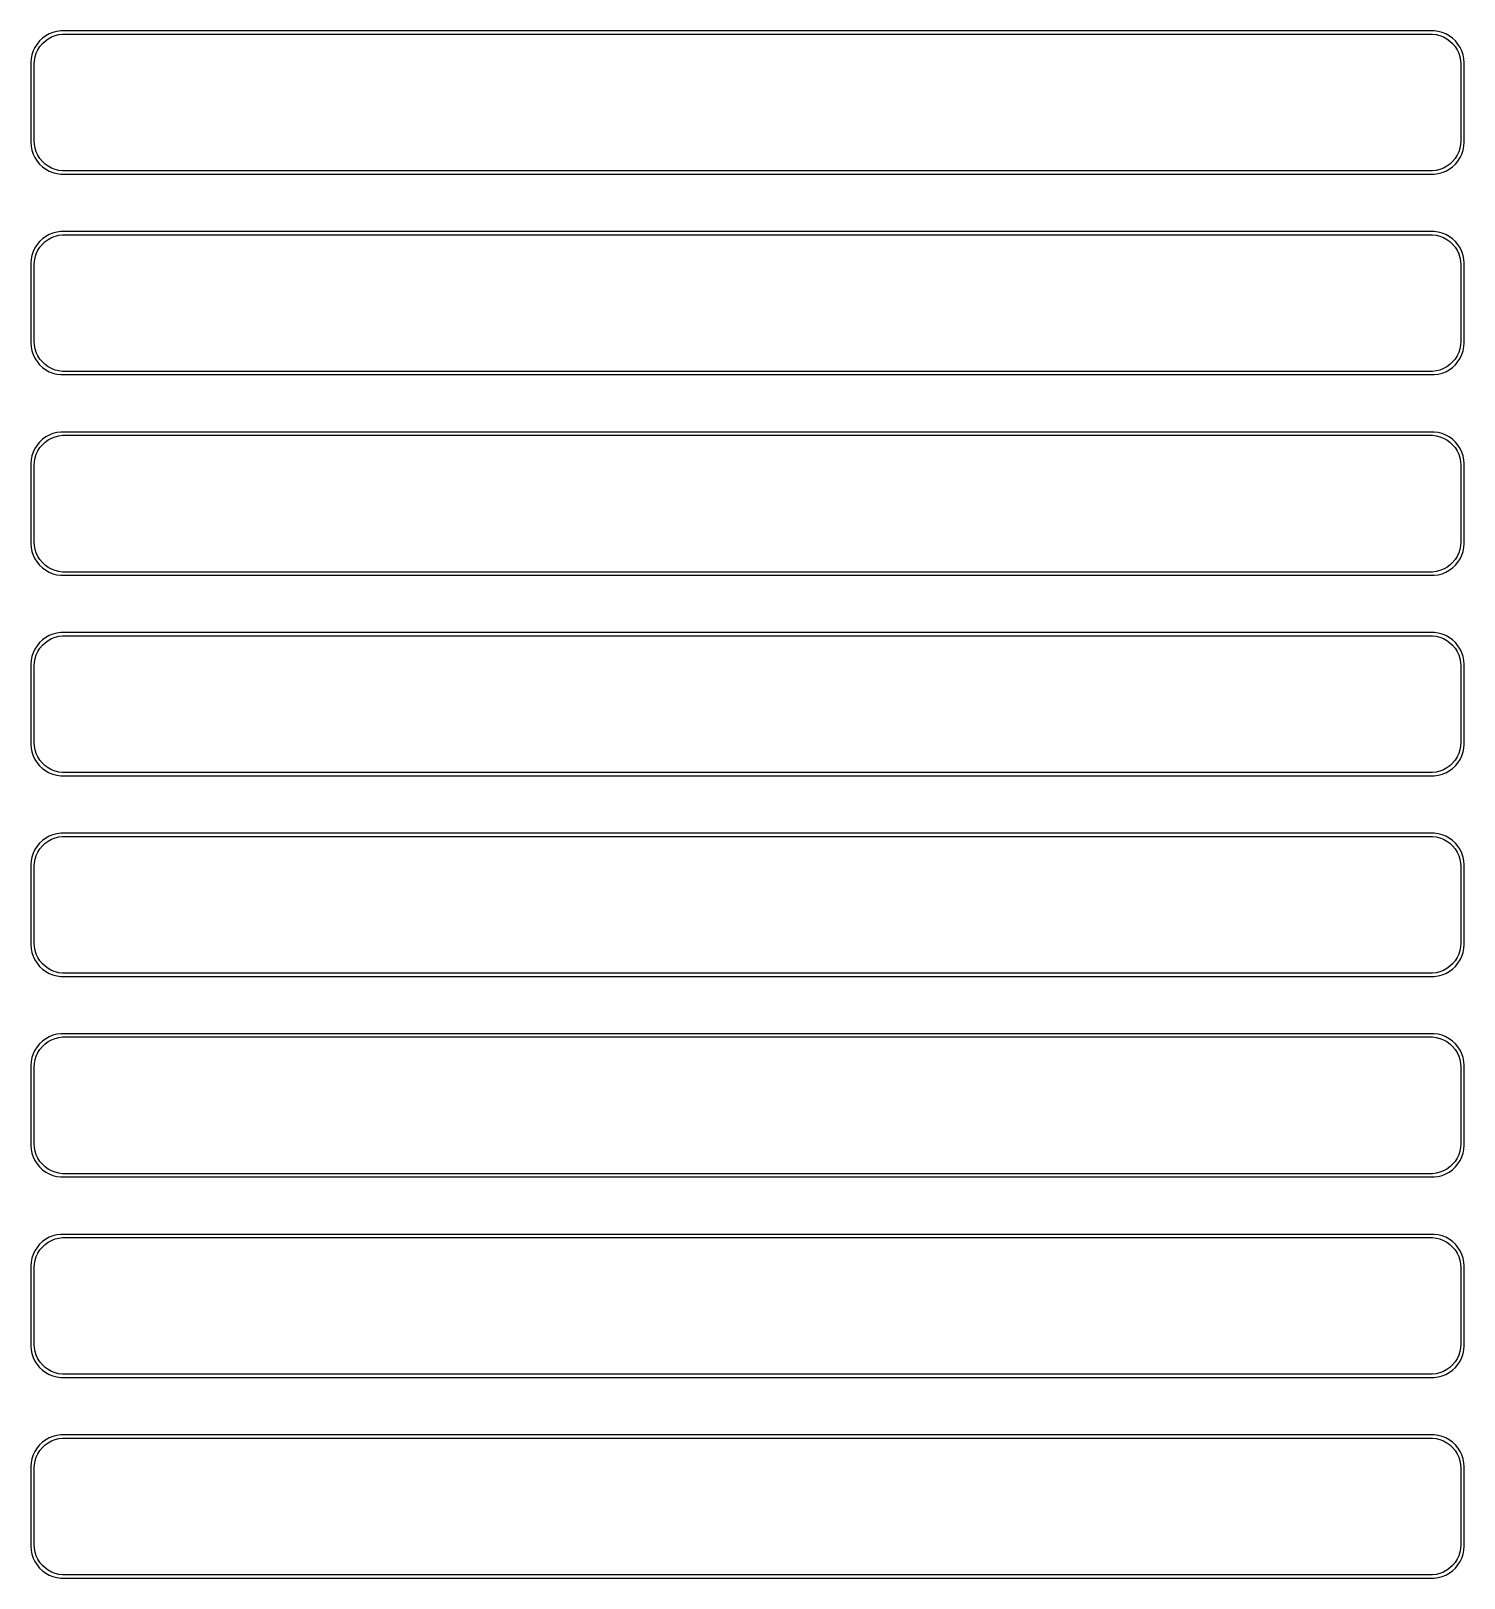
# Model space of a CAD drawing. Header units: metres. Extents: x -112 to 112, y 461 to 925.
# Drawn here: x -112.5 to 112.5, y 681.8 to 924.7 of the extents above; entities that cross this region are included whole.
import ezdxf

# ---------------------------------------------------------------- set-up
doc = ezdxf.new("R2010")
doc.units = ezdxf.units.M

msp = doc.modelspace()

# ---------------------------------------------------------------- linework, layer by layer
for p, q in [((-110.687, 923.603), (-111.145, 923.173)), ((-110.179, 923.972), (-110.687, 923.603)), ((-110.278, 923.16), (-109.795, 923.511)), ((-109.629, 924.274), (-110.179, 923.972)), ((-109.795, 923.511), (-109.272, 923.798)), ((-109.045, 924.505), (-109.629, 924.274)), ((-109.272, 923.798), (-108.718, 924.018)), ((-108.437, 924.661), (-109.045, 924.505)), ((-108.718, 924.018), (-108.14, 924.166)), ((-107.814, 924.74), (-108.437, 924.661)), ((-108.14, 924.166), (-107.548, 924.241)), ((107.814, 924.74), (-107.814, 924.74)), ((-107.548, 924.241), (107.548, 924.241)), ((107.548, 924.241), (108.14, 924.166)), ((108.437, 924.661), (107.814, 924.74)), ((108.14, 924.166), (108.718, 924.018)), ((109.045, 924.505), (108.437, 924.661)), ((108.718, 924.018), (109.272, 923.798)), ((109.629, 924.274), (109.045, 924.505)), ((109.272, 923.798), (109.795, 923.511)), ((110.179, 923.972), (109.629, 924.274)), ((109.795, 923.511), (110.278, 923.16)), ((110.687, 923.603), (110.179, 923.972)), ((111.145, 923.173), (110.687, 923.603)), ((-112.343, 920.993), (-112.461, 920.377)), ((-112.149, 921.591), (-112.343, 920.993)), ((-111.882, 922.159), (-112.149, 921.591)), ((-111.545, 922.689), (-111.882, 922.159)), ((-111.851, 920.681), (-111.666, 921.249)), ((-111.666, 921.249), (-111.412, 921.788)), ((-111.145, 923.173), (-111.545, 922.689)), ((-111.412, 921.788), (-111.093, 922.292)), ((-111.093, 922.292), (-110.713, 922.752)), ((-110.713, 922.752), (-110.278, 923.16)), ((110.278, 923.16), (110.713, 922.752)), ((110.713, 922.752), (111.093, 922.292)), ((111.093, 922.292), (111.412, 921.788)), ((111.545, 922.689), (111.145, 923.173)), ((111.412, 921.788), (111.666, 921.249)), ((111.882, 922.159), (111.545, 922.689)), ((111.666, 921.249), (111.851, 920.681)), ((112.149, 921.591), (111.882, 922.159)), ((112.343, 920.993), (112.149, 921.591)), ((112.461, 920.377), (112.343, 920.993)), ((-112.461, 920.377), (-112.5, 919.75)), ((-112.5, 919.75), (-112.5, 907.25)), ((-112, 919.5), (-111.963, 920.095)), ((-112, 907.5), (-112, 919.5)), ((-111.963, 920.095), (-111.851, 920.681)), ((111.851, 920.681), (111.963, 920.095)), ((111.963, 920.095), (112, 919.5)), ((112, 919.5), (112, 907.5)), ((112.5, 919.75), (112.461, 920.377)), ((112.5, 907.25), (112.5, 919.75)), ((-112.5, 907.25), (-112.461, 906.623)), ((-112.461, 906.623), (-112.343, 906.007)), ((-111.963, 906.905), (-112, 907.5)), ((-111.851, 906.319), (-111.963, 906.905)), ((-111.666, 905.751), (-111.851, 906.319)), ((111.851, 906.319), (111.666, 905.751)), ((111.963, 906.905), (111.851, 906.319)), ((112, 907.5), (111.963, 906.905)), ((112.343, 906.007), (112.461, 906.623)), ((112.461, 906.623), (112.5, 907.25)), ((-112.343, 906.007), (-112.149, 905.409)), ((-112.149, 905.409), (-111.882, 904.841)), ((-111.882, 904.841), (-111.545, 904.311)), ((-111.412, 905.212), (-111.666, 905.751)), ((-111.545, 904.311), (-111.145, 903.827)), ((-111.093, 904.708), (-111.412, 905.212)), ((-110.713, 904.248), (-111.093, 904.708)), ((-110.278, 903.84), (-110.713, 904.248)), ((110.713, 904.248), (110.278, 903.84)), ((111.093, 904.708), (110.713, 904.248)), ((111.412, 905.212), (111.093, 904.708)), ((111.145, 903.827), (111.545, 904.311)), ((111.666, 905.751), (111.412, 905.212)), ((111.545, 904.311), (111.882, 904.841)), ((111.882, 904.841), (112.149, 905.409)), ((112.149, 905.409), (112.343, 906.007)), ((-111.145, 903.827), (-110.687, 903.397)), ((-110.687, 903.397), (-110.179, 903.028)), ((-109.795, 903.489), (-110.278, 903.84)), ((-110.179, 903.028), (-109.629, 902.726)), ((-109.272, 903.202), (-109.795, 903.489)), ((-109.629, 902.726), (-109.045, 902.495)), ((-108.718, 902.982), (-109.272, 903.202)), ((-109.045, 902.495), (-108.437, 902.339)), ((-108.14, 902.834), (-108.718, 902.982)), ((-108.437, 902.339), (-107.814, 902.26)), ((-107.548, 902.759), (-108.14, 902.834)), ((-107.814, 902.26), (107.814, 902.26)), ((107.548, 902.759), (-107.548, 902.759)), ((108.14, 902.834), (107.548, 902.759)), ((107.814, 902.26), (108.437, 902.339)), ((108.718, 902.982), (108.14, 902.834)), ((108.437, 902.339), (109.045, 902.495)), ((109.272, 903.202), (108.718, 902.982)), ((109.045, 902.495), (109.629, 902.726)), ((109.795, 903.489), (109.272, 903.202)), ((109.629, 902.726), (110.179, 903.028)), ((110.278, 903.84), (109.795, 903.489)), ((110.179, 903.028), (110.687, 903.397)), ((110.687, 903.397), (111.145, 903.827)), ((-110.687, 892.103), (-111.145, 891.673)), ((-110.179, 892.472), (-110.687, 892.103)), ((-110.278, 891.66), (-109.795, 892.011)), ((-109.629, 892.774), (-110.179, 892.472)), ((-109.795, 892.011), (-109.272, 892.298)), ((-109.045, 893.005), (-109.629, 892.774)), ((-109.272, 892.298), (-108.718, 892.518)), ((-108.437, 893.161), (-109.045, 893.005)), ((-108.718, 892.518), (-108.14, 892.666)), ((-107.814, 893.24), (-108.437, 893.161)), ((-108.14, 892.666), (-107.548, 892.741)), ((107.814, 893.24), (-107.814, 893.24)), ((-107.548, 892.741), (107.548, 892.741)), ((107.548, 892.741), (108.14, 892.666)), ((108.437, 893.161), (107.814, 893.24)), ((108.14, 892.666), (108.718, 892.518)), ((109.045, 893.005), (108.437, 893.161)), ((108.718, 892.518), (109.272, 892.298)), ((109.629, 892.774), (109.045, 893.005)), ((109.272, 892.298), (109.795, 892.011)), ((110.179, 892.472), (109.629, 892.774)), ((109.795, 892.011), (110.278, 891.66)), ((110.687, 892.103), (110.179, 892.472)), ((111.145, 891.673), (110.687, 892.103)), ((-112.343, 889.493), (-112.461, 888.877)), ((-112.149, 890.091), (-112.343, 889.493)), ((-111.882, 890.659), (-112.149, 890.091)), ((-111.545, 891.189), (-111.882, 890.659)), ((-111.851, 889.181), (-111.666, 889.749)), ((-111.666, 889.749), (-111.412, 890.288)), ((-111.145, 891.673), (-111.545, 891.189)), ((-111.412, 890.288), (-111.093, 890.792)), ((-111.093, 890.792), (-110.713, 891.252)), ((-110.713, 891.252), (-110.278, 891.66)), ((110.278, 891.66), (110.713, 891.252)), ((110.713, 891.252), (111.093, 890.792)), ((111.093, 890.792), (111.412, 890.288)), ((111.545, 891.189), (111.145, 891.673)), ((111.412, 890.288), (111.666, 889.749)), ((111.882, 890.659), (111.545, 891.189)), ((111.666, 889.749), (111.851, 889.181)), ((112.149, 890.091), (111.882, 890.659)), ((112.343, 889.493), (112.149, 890.091)), ((112.461, 888.877), (112.343, 889.493)), ((-112.461, 888.877), (-112.5, 888.25)), ((-112.5, 888.25), (-112.5, 875.75)), ((-112, 888), (-111.963, 888.595)), ((-112, 876), (-112, 888)), ((-111.963, 888.595), (-111.851, 889.181)), ((111.851, 889.181), (111.963, 888.595)), ((111.963, 888.595), (112, 888)), ((112, 888), (112, 876)), ((112.5, 888.25), (112.461, 888.877)), ((112.5, 875.75), (112.5, 888.25)), ((-112.5, 875.75), (-112.461, 875.123)), ((-112.461, 875.123), (-112.343, 874.507)), ((-111.963, 875.405), (-112, 876)), ((-111.851, 874.819), (-111.963, 875.405)), ((-111.666, 874.251), (-111.851, 874.819)), ((111.851, 874.819), (111.666, 874.251)), ((111.963, 875.405), (111.851, 874.819)), ((112, 876), (111.963, 875.405)), ((112.343, 874.507), (112.461, 875.123)), ((112.461, 875.123), (112.5, 875.75)), ((-112.343, 874.507), (-112.149, 873.909)), ((-112.149, 873.909), (-111.882, 873.341)), ((-111.882, 873.341), (-111.545, 872.811)), ((-111.412, 873.712), (-111.666, 874.251)), ((-111.545, 872.811), (-111.145, 872.327)), ((-111.093, 873.208), (-111.412, 873.712)), ((-111.145, 872.327), (-110.687, 871.897)), ((-110.713, 872.748), (-111.093, 873.208)), ((-110.278, 872.34), (-110.713, 872.748)), ((-109.795, 871.989), (-110.278, 872.34)), ((110.278, 872.34), (109.795, 871.989)), ((110.713, 872.748), (110.278, 872.34)), ((110.687, 871.897), (111.145, 872.327)), ((111.093, 873.208), (110.713, 872.748)), ((111.412, 873.712), (111.093, 873.208)), ((111.145, 872.327), (111.545, 872.811)), ((111.666, 874.251), (111.412, 873.712)), ((111.545, 872.811), (111.882, 873.341)), ((111.882, 873.341), (112.149, 873.909)), ((112.149, 873.909), (112.343, 874.507)), ((-110.687, 871.897), (-110.179, 871.528)), ((-110.179, 871.528), (-109.629, 871.226)), ((-109.272, 871.702), (-109.795, 871.989)), ((-109.629, 871.226), (-109.045, 870.995)), ((-108.718, 871.482), (-109.272, 871.702)), ((-109.045, 870.995), (-108.437, 870.839)), ((-108.14, 871.334), (-108.718, 871.482)), ((-108.437, 870.839), (-107.814, 870.76)), ((-107.548, 871.259), (-108.14, 871.334)), ((-107.814, 870.76), (107.814, 870.76)), ((107.548, 871.259), (-107.548, 871.259)), ((108.14, 871.334), (107.548, 871.259)), ((107.814, 870.76), (108.437, 870.839)), ((108.718, 871.482), (108.14, 871.334)), ((108.437, 870.839), (109.045, 870.995)), ((109.272, 871.702), (108.718, 871.482)), ((109.045, 870.995), (109.629, 871.226)), ((109.795, 871.989), (109.272, 871.702)), ((109.629, 871.226), (110.179, 871.528)), ((110.179, 871.528), (110.687, 871.897)), ((-111.145, 860.173), (-111.545, 859.689)), ((-110.687, 860.603), (-111.145, 860.173)), ((-110.713, 859.752), (-110.278, 860.16)), ((-110.179, 860.972), (-110.687, 860.603)), ((-110.278, 860.16), (-109.795, 860.511)), ((-109.629, 861.274), (-110.179, 860.972)), ((-109.795, 860.511), (-109.272, 860.798)), ((-109.045, 861.505), (-109.629, 861.274)), ((-109.272, 860.798), (-108.718, 861.018)), ((-108.437, 861.661), (-109.045, 861.505)), ((-108.718, 861.018), (-108.14, 861.166)), ((-107.814, 861.74), (-108.437, 861.661)), ((-108.14, 861.166), (-107.548, 861.241)), ((107.814, 861.74), (-107.814, 861.74)), ((-107.548, 861.241), (107.548, 861.241)), ((107.548, 861.241), (108.14, 861.166)), ((108.437, 861.661), (107.814, 861.74)), ((108.14, 861.166), (108.718, 861.018)), ((109.045, 861.505), (108.437, 861.661)), ((108.718, 861.018), (109.272, 860.798)), ((109.629, 861.274), (109.045, 861.505)), ((109.272, 860.798), (109.795, 860.511)), ((110.179, 860.972), (109.629, 861.274)), ((109.795, 860.511), (110.278, 860.16)), ((110.687, 860.603), (110.179, 860.972)), ((110.278, 860.16), (110.713, 859.752)), ((111.145, 860.173), (110.687, 860.603)), ((111.545, 859.689), (111.145, 860.173)), ((-112.343, 857.993), (-112.461, 857.377)), ((-112.149, 858.591), (-112.343, 857.993)), ((-111.882, 859.159), (-112.149, 858.591)), ((-111.545, 859.689), (-111.882, 859.159)), ((-111.851, 857.681), (-111.666, 858.249)), ((-111.666, 858.249), (-111.412, 858.788)), ((-111.412, 858.788), (-111.093, 859.292)), ((-111.093, 859.292), (-110.713, 859.752)), ((110.713, 859.752), (111.093, 859.292)), ((111.093, 859.292), (111.412, 858.788)), ((111.412, 858.788), (111.666, 858.249)), ((111.882, 859.159), (111.545, 859.689)), ((111.666, 858.249), (111.851, 857.681)), ((112.149, 858.591), (111.882, 859.159)), ((112.343, 857.993), (112.149, 858.591)), ((112.461, 857.377), (112.343, 857.993)), ((-112.461, 857.377), (-112.5, 856.75)), ((-112.5, 856.75), (-112.5, 844.25)), ((-112, 856.5), (-111.963, 857.095)), ((-112, 844.5), (-112, 856.5)), ((-111.963, 857.095), (-111.851, 857.681)), ((111.851, 857.681), (111.963, 857.095)), ((111.963, 857.095), (112, 856.5)), ((112, 856.5), (112, 844.5)), ((112.5, 856.75), (112.461, 857.377)), ((112.5, 844.25), (112.5, 856.75)), ((-112.5, 844.25), (-112.461, 843.623)), ((-112.461, 843.623), (-112.343, 843.007)), ((-111.963, 843.905), (-112, 844.5)), ((-111.851, 843.319), (-111.963, 843.905)), ((-111.666, 842.751), (-111.851, 843.319)), ((111.851, 843.319), (111.666, 842.751)), ((111.963, 843.905), (111.851, 843.319)), ((112, 844.5), (111.963, 843.905)), ((112.343, 843.007), (112.461, 843.623)), ((112.461, 843.623), (112.5, 844.25)), ((-112.343, 843.007), (-112.149, 842.409)), ((-112.149, 842.409), (-111.882, 841.841)), ((-111.882, 841.841), (-111.545, 841.311)), ((-111.412, 842.212), (-111.666, 842.751)), ((-111.545, 841.311), (-111.145, 840.827)), ((-111.093, 841.708), (-111.412, 842.212)), ((-111.145, 840.827), (-110.687, 840.397)), ((-110.713, 841.248), (-111.093, 841.708)), ((-110.278, 840.84), (-110.713, 841.248)), ((-109.795, 840.489), (-110.278, 840.84)), ((110.278, 840.84), (109.795, 840.489)), ((110.713, 841.248), (110.278, 840.84)), ((110.687, 840.397), (111.145, 840.827)), ((111.093, 841.708), (110.713, 841.248)), ((111.412, 842.212), (111.093, 841.708)), ((111.145, 840.827), (111.545, 841.311)), ((111.666, 842.751), (111.412, 842.212)), ((111.545, 841.311), (111.882, 841.841)), ((111.882, 841.841), (112.149, 842.409)), ((112.149, 842.409), (112.343, 843.007)), ((-110.687, 840.397), (-110.179, 840.028)), ((-110.179, 840.028), (-109.629, 839.726)), ((-109.272, 840.202), (-109.795, 840.489)), ((-109.629, 839.726), (-109.045, 839.495)), ((-108.718, 839.982), (-109.272, 840.202)), ((-109.045, 839.495), (-108.437, 839.339)), ((-108.14, 839.834), (-108.718, 839.982)), ((-108.437, 839.339), (-107.814, 839.26)), ((-107.548, 839.759), (-108.14, 839.834)), ((-107.814, 839.26), (107.814, 839.26)), ((107.548, 839.759), (-107.548, 839.759)), ((108.14, 839.834), (107.548, 839.759)), ((107.814, 839.26), (108.437, 839.339)), ((108.718, 839.982), (108.14, 839.834)), ((108.437, 839.339), (109.045, 839.495)), ((109.272, 840.202), (108.718, 839.982)), ((109.045, 839.495), (109.629, 839.726)), ((109.795, 840.489), (109.272, 840.202)), ((109.629, 839.726), (110.179, 840.028)), ((110.179, 840.028), (110.687, 840.397)), ((-111.145, 828.673), (-111.545, 828.189)), ((-110.687, 829.103), (-111.145, 828.673)), ((-110.713, 828.252), (-110.278, 828.66)), ((-110.179, 829.472), (-110.687, 829.103)), ((-110.278, 828.66), (-109.795, 829.011)), ((-109.629, 829.774), (-110.179, 829.472)), ((-109.795, 829.011), (-109.272, 829.298)), ((-109.045, 830.005), (-109.629, 829.774)), ((-109.272, 829.298), (-108.718, 829.518)), ((-108.437, 830.161), (-109.045, 830.005)), ((-108.718, 829.518), (-108.14, 829.666)), ((-107.814, 830.24), (-108.437, 830.161)), ((-108.14, 829.666), (-107.548, 829.741)), ((107.814, 830.24), (-107.814, 830.24)), ((-107.548, 829.741), (107.548, 829.741)), ((107.548, 829.741), (108.14, 829.666)), ((108.437, 830.161), (107.814, 830.24)), ((108.14, 829.666), (108.718, 829.518)), ((109.045, 830.005), (108.437, 830.161)), ((108.718, 829.518), (109.272, 829.298)), ((109.629, 829.774), (109.045, 830.005)), ((109.272, 829.298), (109.795, 829.011)), ((110.179, 829.472), (109.629, 829.774)), ((109.795, 829.011), (110.278, 828.66)), ((110.687, 829.103), (110.179, 829.472)), ((110.278, 828.66), (110.713, 828.252)), ((111.145, 828.673), (110.687, 829.103)), ((111.545, 828.189), (111.145, 828.673)), ((-112.343, 826.493), (-112.461, 825.877)), ((-112.149, 827.091), (-112.343, 826.493)), ((-111.882, 827.659), (-112.149, 827.091)), ((-111.963, 825.595), (-111.851, 826.181)), ((-111.545, 828.189), (-111.882, 827.659)), ((-111.851, 826.181), (-111.666, 826.749)), ((-111.666, 826.749), (-111.412, 827.288)), ((-111.412, 827.288), (-111.093, 827.792)), ((-111.093, 827.792), (-110.713, 828.252)), ((110.713, 828.252), (111.093, 827.792)), ((111.093, 827.792), (111.412, 827.288)), ((111.412, 827.288), (111.666, 826.749)), ((111.882, 827.659), (111.545, 828.189)), ((111.666, 826.749), (111.851, 826.181)), ((111.851, 826.181), (111.963, 825.595)), ((112.149, 827.091), (111.882, 827.659)), ((112.343, 826.493), (112.149, 827.091)), ((112.461, 825.877), (112.343, 826.493)), ((-112.461, 825.877), (-112.5, 825.25)), ((-112.5, 825.25), (-112.5, 812.75)), ((-112, 825), (-111.963, 825.595)), ((-112, 813), (-112, 825)), ((111.963, 825.595), (112, 825)), ((112, 825), (112, 813)), ((112.5, 825.25), (112.461, 825.877)), ((112.5, 812.75), (112.5, 825.25)), ((-112.5, 812.75), (-112.461, 812.123)), ((-112.461, 812.123), (-112.343, 811.507)), ((-111.963, 812.405), (-112, 813)), ((-111.851, 811.819), (-111.963, 812.405)), ((-111.666, 811.251), (-111.851, 811.819)), ((111.851, 811.819), (111.666, 811.251)), ((111.963, 812.405), (111.851, 811.819)), ((112, 813), (111.963, 812.405)), ((112.343, 811.507), (112.461, 812.123)), ((112.461, 812.123), (112.5, 812.75)), ((-112.343, 811.507), (-112.149, 810.909)), ((-112.149, 810.909), (-111.882, 810.341)), ((-111.882, 810.341), (-111.545, 809.811)), ((-111.412, 810.712), (-111.666, 811.251)), ((-111.545, 809.811), (-111.145, 809.327)), ((-111.093, 810.208), (-111.412, 810.712)), ((-111.145, 809.327), (-110.687, 808.897)), ((-110.713, 809.748), (-111.093, 810.208)), ((-110.278, 809.34), (-110.713, 809.748)), ((-109.795, 808.989), (-110.278, 809.34)), ((110.278, 809.34), (109.795, 808.989)), ((110.713, 809.748), (110.278, 809.34)), ((110.687, 808.897), (111.145, 809.327)), ((111.093, 810.208), (110.713, 809.748)), ((111.412, 810.712), (111.093, 810.208)), ((111.145, 809.327), (111.545, 809.811)), ((111.666, 811.251), (111.412, 810.712)), ((111.545, 809.811), (111.882, 810.341)), ((111.882, 810.341), (112.149, 810.909)), ((112.149, 810.909), (112.343, 811.507)), ((-110.687, 808.897), (-110.179, 808.528)), ((-110.179, 808.528), (-109.629, 808.226)), ((-109.272, 808.702), (-109.795, 808.989)), ((-109.629, 808.226), (-109.045, 807.995)), ((-108.718, 808.482), (-109.272, 808.702)), ((-109.045, 807.995), (-108.437, 807.839)), ((-108.14, 808.334), (-108.718, 808.482)), ((-108.437, 807.839), (-107.814, 807.76)), ((-107.548, 808.259), (-108.14, 808.334)), ((-107.814, 807.76), (107.814, 807.76)), ((107.548, 808.259), (-107.548, 808.259)), ((108.14, 808.334), (107.548, 808.259)), ((107.814, 807.76), (108.437, 807.839)), ((108.718, 808.482), (108.14, 808.334)), ((108.437, 807.839), (109.045, 807.995)), ((109.272, 808.702), (108.718, 808.482)), ((109.045, 807.995), (109.629, 808.226)), ((109.795, 808.989), (109.272, 808.702)), ((109.629, 808.226), (110.179, 808.528)), ((110.179, 808.528), (110.687, 808.897)), ((-111.145, 797.173), (-111.545, 796.689)), ((-110.687, 797.603), (-111.145, 797.173)), ((-110.713, 796.752), (-110.278, 797.16)), ((-110.179, 797.972), (-110.687, 797.603)), ((-110.278, 797.16), (-109.795, 797.511)), ((-109.629, 798.274), (-110.179, 797.972)), ((-109.795, 797.511), (-109.272, 797.798)), ((-109.045, 798.505), (-109.629, 798.274)), ((-109.272, 797.798), (-108.718, 798.018)), ((-108.437, 798.661), (-109.045, 798.505)), ((-108.718, 798.018), (-108.14, 798.166)), ((-107.814, 798.74), (-108.437, 798.661)), ((-108.14, 798.166), (-107.548, 798.241)), ((107.814, 798.74), (-107.814, 798.74)), ((-107.548, 798.241), (107.548, 798.241)), ((107.548, 798.241), (108.14, 798.166)), ((108.437, 798.661), (107.814, 798.74)), ((108.14, 798.166), (108.718, 798.018)), ((109.045, 798.505), (108.437, 798.661)), ((108.718, 798.018), (109.272, 797.798)), ((109.629, 798.274), (109.045, 798.505)), ((109.272, 797.798), (109.795, 797.511)), ((110.179, 797.972), (109.629, 798.274)), ((109.795, 797.511), (110.278, 797.16)), ((110.687, 797.603), (110.179, 797.972)), ((110.278, 797.16), (110.713, 796.752)), ((111.145, 797.173), (110.687, 797.603)), ((111.545, 796.689), (111.145, 797.173)), ((-112.343, 794.993), (-112.461, 794.377)), ((-112.149, 795.591), (-112.343, 794.993)), ((-111.882, 796.159), (-112.149, 795.591)), ((-111.963, 794.095), (-111.851, 794.681)), ((-111.545, 796.689), (-111.882, 796.159)), ((-111.851, 794.681), (-111.666, 795.249)), ((-111.666, 795.249), (-111.412, 795.788)), ((-111.412, 795.788), (-111.093, 796.292)), ((-111.093, 796.292), (-110.713, 796.752)), ((110.713, 796.752), (111.093, 796.292)), ((111.093, 796.292), (111.412, 795.788)), ((111.412, 795.788), (111.666, 795.249)), ((111.882, 796.159), (111.545, 796.689)), ((111.666, 795.249), (111.851, 794.681)), ((111.851, 794.681), (111.963, 794.095)), ((112.149, 795.591), (111.882, 796.159)), ((112.343, 794.993), (112.149, 795.591)), ((112.461, 794.377), (112.343, 794.993)), ((-112.461, 794.377), (-112.5, 793.75)), ((-112.5, 793.75), (-112.5, 781.25)), ((-112, 793.5), (-111.963, 794.095)), ((-112, 781.5), (-112, 793.5)), ((111.963, 794.095), (112, 793.5)), ((112, 793.5), (112, 781.5)), ((112.5, 793.75), (112.461, 794.377)), ((112.5, 781.25), (112.5, 793.75)), ((-112.5, 781.25), (-112.461, 780.623)), ((-112.461, 780.623), (-112.343, 780.007)), ((-112.343, 780.007), (-112.149, 779.409)), ((-111.963, 780.905), (-112, 781.5)), ((-111.851, 780.319), (-111.963, 780.905)), ((-111.666, 779.751), (-111.851, 780.319)), ((111.851, 780.319), (111.666, 779.751)), ((111.963, 780.905), (111.851, 780.319)), ((112, 781.5), (111.963, 780.905)), ((112.149, 779.409), (112.343, 780.007)), ((112.343, 780.007), (112.461, 780.623)), ((112.461, 780.623), (112.5, 781.25)), ((-112.149, 779.409), (-111.882, 778.841)), ((-111.882, 778.841), (-111.545, 778.311)), ((-111.412, 779.212), (-111.666, 779.751)), ((-111.545, 778.311), (-111.145, 777.827)), ((-111.093, 778.708), (-111.412, 779.212)), ((-111.145, 777.827), (-110.687, 777.397)), ((-110.713, 778.248), (-111.093, 778.708)), ((-110.278, 777.84), (-110.713, 778.248)), ((-109.795, 777.489), (-110.278, 777.84)), ((110.278, 777.84), (109.795, 777.489)), ((110.713, 778.248), (110.278, 777.84)), ((110.687, 777.397), (111.145, 777.827)), ((111.093, 778.708), (110.713, 778.248)), ((111.412, 779.212), (111.093, 778.708)), ((111.145, 777.827), (111.545, 778.311)), ((111.666, 779.751), (111.412, 779.212)), ((111.545, 778.311), (111.882, 778.841)), ((111.882, 778.841), (112.149, 779.409)), ((-110.687, 777.397), (-110.179, 777.028)), ((-110.179, 777.028), (-109.629, 776.726)), ((-109.272, 777.202), (-109.795, 777.489)), ((-109.629, 776.726), (-109.045, 776.495)), ((-108.718, 776.982), (-109.272, 777.202)), ((-109.045, 776.495), (-108.437, 776.339)), ((-108.14, 776.834), (-108.718, 776.982)), ((-108.437, 776.339), (-107.814, 776.26)), ((-107.548, 776.759), (-108.14, 776.834)), ((-107.814, 776.26), (107.814, 776.26)), ((107.548, 776.759), (-107.548, 776.759)), ((108.14, 776.834), (107.548, 776.759)), ((107.814, 776.26), (108.437, 776.339)), ((108.718, 776.982), (108.14, 776.834)), ((108.437, 776.339), (109.045, 776.495)), ((109.272, 777.202), (108.718, 776.982)), ((109.045, 776.495), (109.629, 776.726)), ((109.795, 777.489), (109.272, 777.202)), ((109.629, 776.726), (110.179, 777.028)), ((110.179, 777.028), (110.687, 777.397)), ((-111.145, 765.673), (-111.545, 765.189)), ((-110.687, 766.103), (-111.145, 765.673)), ((-110.713, 765.252), (-110.278, 765.66)), ((-110.179, 766.472), (-110.687, 766.103)), ((-110.278, 765.66), (-109.795, 766.011)), ((-109.629, 766.774), (-110.179, 766.472)), ((-109.795, 766.011), (-109.272, 766.298)), ((-109.045, 767.005), (-109.629, 766.774)), ((-109.272, 766.298), (-108.718, 766.518)), ((-108.437, 767.161), (-109.045, 767.005)), ((-108.718, 766.518), (-108.14, 766.666)), ((-107.814, 767.24), (-108.437, 767.161)), ((-108.14, 766.666), (-107.548, 766.741)), ((107.814, 767.24), (-107.814, 767.24)), ((-107.548, 766.741), (107.548, 766.741)), ((107.548, 766.741), (108.14, 766.666)), ((108.437, 767.161), (107.814, 767.24)), ((108.14, 766.666), (108.718, 766.518)), ((109.045, 767.005), (108.437, 767.161)), ((108.718, 766.518), (109.272, 766.298)), ((109.629, 766.774), (109.045, 767.005)), ((109.272, 766.298), (109.795, 766.011)), ((110.179, 766.472), (109.629, 766.774)), ((109.795, 766.011), (110.278, 765.66)), ((110.687, 766.103), (110.179, 766.472)), ((110.278, 765.66), (110.713, 765.252)), ((111.145, 765.673), (110.687, 766.103)), ((111.545, 765.189), (111.145, 765.673)), ((-112.343, 763.493), (-112.461, 762.877)), ((-112.149, 764.091), (-112.343, 763.493)), ((-111.882, 764.659), (-112.149, 764.091)), ((-111.963, 762.595), (-111.851, 763.181)), ((-111.545, 765.189), (-111.882, 764.659)), ((-111.851, 763.181), (-111.666, 763.749)), ((-111.666, 763.749), (-111.412, 764.288)), ((-111.412, 764.288), (-111.093, 764.792)), ((-111.093, 764.792), (-110.713, 765.252)), ((110.713, 765.252), (111.093, 764.792)), ((111.093, 764.792), (111.412, 764.288)), ((111.412, 764.288), (111.666, 763.749)), ((111.882, 764.659), (111.545, 765.189)), ((111.666, 763.749), (111.851, 763.181)), ((111.851, 763.181), (111.963, 762.595)), ((112.149, 764.091), (111.882, 764.659)), ((112.343, 763.493), (112.149, 764.091)), ((112.461, 762.877), (112.343, 763.493)), ((-112.461, 762.877), (-112.5, 762.25)), ((-112.5, 762.25), (-112.5, 749.75)), ((-112, 762), (-111.963, 762.595)), ((-112, 750), (-112, 762)), ((111.963, 762.595), (112, 762)), ((112, 762), (112, 750)), ((112.5, 762.25), (112.461, 762.877)), ((112.5, 749.75), (112.5, 762.25)), ((-112.5, 749.75), (-112.461, 749.123)), ((-112.461, 749.123), (-112.343, 748.507)), ((-112.343, 748.507), (-112.149, 747.909)), ((-111.963, 749.405), (-112, 750)), ((-111.851, 748.819), (-111.963, 749.405)), ((-111.666, 748.251), (-111.851, 748.819)), ((111.851, 748.819), (111.666, 748.251)), ((111.963, 749.405), (111.851, 748.819)), ((112, 750), (111.963, 749.405)), ((112.149, 747.909), (112.343, 748.507)), ((112.343, 748.507), (112.461, 749.123)), ((112.461, 749.123), (112.5, 749.75)), ((-112.149, 747.909), (-111.882, 747.341)), ((-111.882, 747.341), (-111.545, 746.811)), ((-111.412, 747.712), (-111.666, 748.251)), ((-111.545, 746.811), (-111.145, 746.327)), ((-111.093, 747.208), (-111.412, 747.712)), ((-111.145, 746.327), (-110.687, 745.897)), ((-110.713, 746.748), (-111.093, 747.208)), ((-110.278, 746.34), (-110.713, 746.748)), ((-109.795, 745.989), (-110.278, 746.34)), ((-109.272, 745.702), (-109.795, 745.989)), ((109.795, 745.989), (109.272, 745.702)), ((110.278, 746.34), (109.795, 745.989)), ((110.713, 746.748), (110.278, 746.34)), ((110.687, 745.897), (111.145, 746.327)), ((111.093, 747.208), (110.713, 746.748)), ((111.412, 747.712), (111.093, 747.208)), ((111.145, 746.327), (111.545, 746.811)), ((111.666, 748.251), (111.412, 747.712)), ((111.545, 746.811), (111.882, 747.341)), ((111.882, 747.341), (112.149, 747.909)), ((-110.687, 745.897), (-110.179, 745.528)), ((-110.179, 745.528), (-109.629, 745.226)), ((-109.629, 745.226), (-109.045, 744.995)), ((-108.718, 745.482), (-109.272, 745.702)), ((-109.045, 744.995), (-108.437, 744.839)), ((-108.14, 745.334), (-108.718, 745.482)), ((-108.437, 744.839), (-107.814, 744.76)), ((-107.548, 745.259), (-108.14, 745.334)), ((-107.814, 744.76), (107.814, 744.76)), ((107.548, 745.259), (-107.548, 745.259)), ((108.14, 745.334), (107.548, 745.259)), ((107.814, 744.76), (108.437, 744.839)), ((108.718, 745.482), (108.14, 745.334)), ((108.437, 744.839), (109.045, 744.995)), ((109.272, 745.702), (108.718, 745.482)), ((109.045, 744.995), (109.629, 745.226)), ((109.629, 745.226), (110.179, 745.528)), ((110.179, 745.528), (110.687, 745.897)), ((-111.145, 734.173), (-111.545, 733.689)), ((-110.687, 734.603), (-111.145, 734.173)), ((-110.713, 733.752), (-110.278, 734.16)), ((-110.179, 734.972), (-110.687, 734.603)), ((-110.278, 734.16), (-109.795, 734.511)), ((-109.629, 735.274), (-110.179, 734.972)), ((-109.795, 734.511), (-109.272, 734.798)), ((-109.045, 735.505), (-109.629, 735.274)), ((-109.272, 734.798), (-108.718, 735.018)), ((-108.437, 735.661), (-109.045, 735.505)), ((-108.718, 735.018), (-108.14, 735.166)), ((-107.814, 735.74), (-108.437, 735.661)), ((-108.14, 735.166), (-107.548, 735.241)), ((107.814, 735.74), (-107.814, 735.74)), ((-107.548, 735.241), (107.548, 735.241)), ((107.548, 735.241), (108.14, 735.166)), ((108.437, 735.661), (107.814, 735.74)), ((108.14, 735.166), (108.718, 735.018)), ((109.045, 735.505), (108.437, 735.661)), ((108.718, 735.018), (109.272, 734.798)), ((109.629, 735.274), (109.045, 735.505)), ((109.272, 734.798), (109.795, 734.511)), ((110.179, 734.972), (109.629, 735.274)), ((109.795, 734.511), (110.278, 734.16)), ((110.687, 734.603), (110.179, 734.972)), ((110.278, 734.16), (110.713, 733.752)), ((111.145, 734.173), (110.687, 734.603)), ((111.545, 733.689), (111.145, 734.173)), ((-112.461, 731.377), (-112.5, 730.75)), ((-112.343, 731.993), (-112.461, 731.377)), ((-112.149, 732.591), (-112.343, 731.993)), ((-111.882, 733.159), (-112.149, 732.591)), ((-111.963, 731.095), (-111.851, 731.681)), ((-111.545, 733.689), (-111.882, 733.159)), ((-111.851, 731.681), (-111.666, 732.249)), ((-111.666, 732.249), (-111.412, 732.788)), ((-111.412, 732.788), (-111.093, 733.292)), ((-111.093, 733.292), (-110.713, 733.752)), ((110.713, 733.752), (111.093, 733.292)), ((111.093, 733.292), (111.412, 732.788)), ((111.412, 732.788), (111.666, 732.249)), ((111.882, 733.159), (111.545, 733.689)), ((111.666, 732.249), (111.851, 731.681)), ((111.851, 731.681), (111.963, 731.095)), ((112.149, 732.591), (111.882, 733.159)), ((112.343, 731.993), (112.149, 732.591)), ((112.461, 731.377), (112.343, 731.993)), ((112.5, 730.75), (112.461, 731.377)), ((-112.5, 730.75), (-112.5, 718.25)), ((-112, 730.5), (-111.963, 731.095)), ((-112, 718.5), (-112, 730.5)), ((111.963, 731.095), (112, 730.5)), ((112, 730.5), (112, 718.5)), ((112.5, 718.25), (112.5, 730.75)), ((-112.5, 718.25), (-112.461, 717.623)), ((-112.461, 717.623), (-112.343, 717.007)), ((-112.343, 717.007), (-112.149, 716.409)), ((-111.963, 717.905), (-112, 718.5)), ((-111.851, 717.319), (-111.963, 717.905)), ((-111.666, 716.751), (-111.851, 717.319)), ((111.851, 717.319), (111.666, 716.751)), ((111.963, 717.905), (111.851, 717.319)), ((112, 718.5), (111.963, 717.905)), ((112.149, 716.409), (112.343, 717.007)), ((112.343, 717.007), (112.461, 717.623)), ((112.461, 717.623), (112.5, 718.25)), ((-112.149, 716.409), (-111.882, 715.841)), ((-111.882, 715.841), (-111.545, 715.311)), ((-111.412, 716.212), (-111.666, 716.751)), ((-111.545, 715.311), (-111.145, 714.827)), ((-111.093, 715.708), (-111.412, 716.212)), ((-111.145, 714.827), (-110.687, 714.397)), ((-110.713, 715.248), (-111.093, 715.708)), ((-110.278, 714.84), (-110.713, 715.248)), ((-110.687, 714.397), (-110.179, 714.028)), ((-109.795, 714.489), (-110.278, 714.84)), ((-109.272, 714.202), (-109.795, 714.489)), ((109.795, 714.489), (109.272, 714.202)), ((110.278, 714.84), (109.795, 714.489)), ((110.179, 714.028), (110.687, 714.397)), ((110.713, 715.248), (110.278, 714.84)), ((110.687, 714.397), (111.145, 714.827)), ((111.093, 715.708), (110.713, 715.248)), ((111.412, 716.212), (111.093, 715.708)), ((111.145, 714.827), (111.545, 715.311)), ((111.666, 716.751), (111.412, 716.212)), ((111.545, 715.311), (111.882, 715.841)), ((111.882, 715.841), (112.149, 716.409)), ((-110.179, 714.028), (-109.629, 713.726)), ((-109.629, 713.726), (-109.045, 713.495)), ((-108.718, 713.982), (-109.272, 714.202)), ((-109.045, 713.495), (-108.437, 713.339)), ((-108.14, 713.834), (-108.718, 713.982)), ((-108.437, 713.339), (-107.814, 713.26)), ((-107.548, 713.759), (-108.14, 713.834)), ((-107.814, 713.26), (107.814, 713.26)), ((107.548, 713.759), (-107.548, 713.759)), ((108.14, 713.834), (107.548, 713.759)), ((107.814, 713.26), (108.437, 713.339)), ((108.718, 713.982), (108.14, 713.834)), ((108.437, 713.339), (109.045, 713.495)), ((109.272, 714.202), (108.718, 713.982)), ((109.045, 713.495), (109.629, 713.726)), ((109.629, 713.726), (110.179, 714.028)), ((-111.145, 702.673), (-111.545, 702.189)), ((-110.687, 703.103), (-111.145, 702.673)), ((-111.093, 701.792), (-110.713, 702.252)), ((-110.713, 702.252), (-110.278, 702.66)), ((-110.179, 703.472), (-110.687, 703.103)), ((-110.278, 702.66), (-109.795, 703.011)), ((-109.629, 703.774), (-110.179, 703.472)), ((-109.795, 703.011), (-109.272, 703.298)), ((-109.045, 704.005), (-109.629, 703.774)), ((-109.272, 703.298), (-108.718, 703.518)), ((-108.437, 704.161), (-109.045, 704.005)), ((-108.718, 703.518), (-108.14, 703.666)), ((-107.814, 704.24), (-108.437, 704.161)), ((-108.14, 703.666), (-107.548, 703.741)), ((107.814, 704.24), (-107.814, 704.24)), ((-107.548, 703.741), (107.548, 703.741)), ((107.548, 703.741), (108.14, 703.666)), ((108.437, 704.161), (107.814, 704.24)), ((108.14, 703.666), (108.718, 703.518)), ((109.045, 704.005), (108.437, 704.161)), ((108.718, 703.518), (109.272, 703.298)), ((109.629, 703.774), (109.045, 704.005)), ((109.272, 703.298), (109.795, 703.011)), ((110.179, 703.472), (109.629, 703.774)), ((109.795, 703.011), (110.278, 702.66)), ((110.687, 703.103), (110.179, 703.472)), ((110.278, 702.66), (110.713, 702.252)), ((111.145, 702.673), (110.687, 703.103)), ((110.713, 702.252), (111.093, 701.792)), ((111.545, 702.189), (111.145, 702.673)), ((-112.461, 699.877), (-112.5, 699.25)), ((-112.343, 700.493), (-112.461, 699.877)), ((-112.149, 701.091), (-112.343, 700.493)), ((-111.882, 701.659), (-112.149, 701.091)), ((-111.963, 699.595), (-111.851, 700.181)), ((-111.545, 702.189), (-111.882, 701.659)), ((-111.851, 700.181), (-111.666, 700.749)), ((-111.666, 700.749), (-111.412, 701.288)), ((-111.412, 701.288), (-111.093, 701.792)), ((111.093, 701.792), (111.412, 701.288)), ((111.412, 701.288), (111.666, 700.749)), ((111.882, 701.659), (111.545, 702.189)), ((111.666, 700.749), (111.851, 700.181)), ((111.851, 700.181), (111.963, 699.595)), ((112.149, 701.091), (111.882, 701.659)), ((112.343, 700.493), (112.149, 701.091)), ((112.461, 699.877), (112.343, 700.493)), ((112.5, 699.25), (112.461, 699.877)), ((-112.5, 699.25), (-112.5, 686.75)), ((-112, 699), (-111.963, 699.595)), ((-112, 687), (-112, 699)), ((111.963, 699.595), (112, 699)), ((112, 699), (112, 687)), ((112.5, 686.75), (112.5, 699.25)), ((-112.5, 686.75), (-112.461, 686.123)), ((-112.461, 686.123), (-112.343, 685.507)), ((-112.343, 685.507), (-112.149, 684.909)), ((-111.963, 686.405), (-112, 687)), ((-111.851, 685.819), (-111.963, 686.405)), ((-111.666, 685.251), (-111.851, 685.819)), ((-111.412, 684.712), (-111.666, 685.251)), ((111.666, 685.251), (111.412, 684.712)), ((111.851, 685.819), (111.666, 685.251)), ((111.963, 686.405), (111.851, 685.819)), ((112, 687), (111.963, 686.405)), ((112.149, 684.909), (112.343, 685.507)), ((112.343, 685.507), (112.461, 686.123)), ((112.461, 686.123), (112.5, 686.75)), ((-112.149, 684.909), (-111.882, 684.341)), ((-111.882, 684.341), (-111.545, 683.811)), ((-111.545, 683.811), (-111.145, 683.327)), ((-111.093, 684.208), (-111.412, 684.712)), ((-111.145, 683.327), (-110.687, 682.897)), ((-110.713, 683.748), (-111.093, 684.208)), ((-110.278, 683.34), (-110.713, 683.748)), ((-110.687, 682.897), (-110.179, 682.528)), ((-109.795, 682.989), (-110.278, 683.34)), ((-109.272, 682.702), (-109.795, 682.989)), ((109.795, 682.989), (109.272, 682.702)), ((110.278, 683.34), (109.795, 682.989)), ((110.179, 682.528), (110.687, 682.897)), ((110.713, 683.748), (110.278, 683.34)), ((110.687, 682.897), (111.145, 683.327)), ((111.093, 684.208), (110.713, 683.748)), ((111.412, 684.712), (111.093, 684.208)), ((111.145, 683.327), (111.545, 683.811)), ((111.545, 683.811), (111.882, 684.341)), ((111.882, 684.341), (112.149, 684.909)), ((-110.179, 682.528), (-109.629, 682.226)), ((-109.629, 682.226), (-109.045, 681.995)), ((-108.718, 682.482), (-109.272, 682.702)), ((-109.045, 681.995), (-108.437, 681.839)), ((-108.14, 682.334), (-108.718, 682.482)), ((-108.437, 681.839), (-107.814, 681.76)), ((-107.548, 682.259), (-108.14, 682.334)), ((-107.814, 681.76), (107.814, 681.76)), ((107.548, 682.259), (-107.548, 682.259)), ((108.14, 682.334), (107.548, 682.259)), ((107.814, 681.76), (108.437, 681.839)), ((108.718, 682.482), (108.14, 682.334)), ((108.437, 681.839), (109.045, 681.995)), ((109.272, 682.702), (108.718, 682.482)), ((109.045, 681.995), (109.629, 682.226)), ((109.629, 682.226), (110.179, 682.528))]:
    msp.add_line(p, q)

doc.saveas('drawing.dxf')
